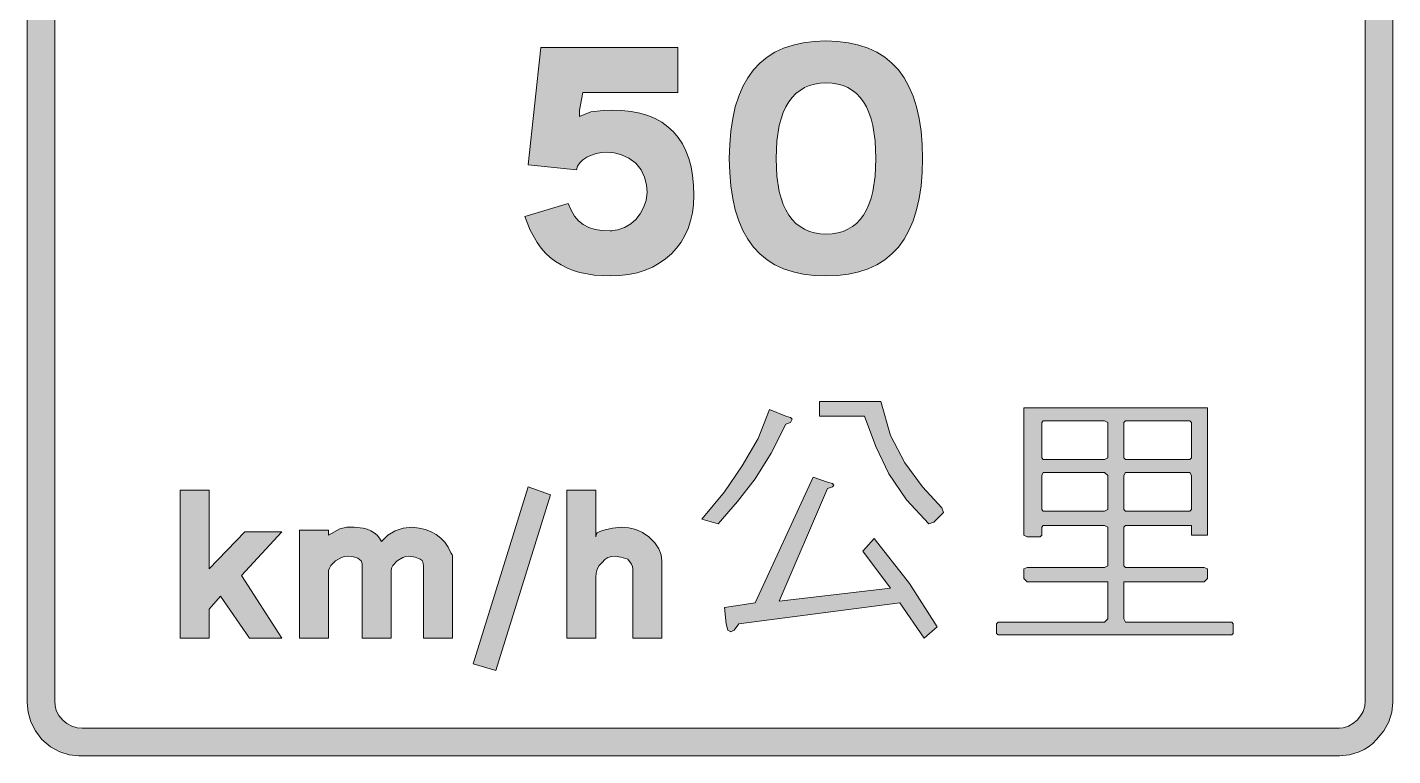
# Model space of a CAD drawing. Header units: metres. Extents: x 157 to 412, y 9 to 264.
# Drawn here: x 157.1 to 411.5, y 9.4 to 145.1 of the extents above; entities that cross this region are included whole.
import ezdxf

# ---------------------------------------------------------------- set-up
doc = ezdxf.new("R2010")
doc.units = ezdxf.units.M
doc.layers.add('FILL_BLACK_000000', color=7, linetype='Continuous', true_color=0x000000)
doc.layers.add('STROKE_BLACK_000000', color=7, linetype='Continuous', true_color=0x000000)

msp = doc.modelspace()

# ---------------------------------------------------------------- hatches: boundary and pattern name
at = {"layer": 'FILL_BLACK_000000', "true_color": 0x000000}
h = msp.add_hatch(color=7, dxfattribs=at)
h.dxf.hatch_style = 1
h.paths.add_polyline_path([(157.78, 257.72), (158.63, 259.43), (159.81, 261.06), (161.44, 262.41), (163.15, 263.35), (164.91, 263.89), (166.71, 264.06), (401.61, 264.06), (402.61, 264), (403.57, 263.84), (405.4, 263.23), (407.05, 262.29), (408.51, 261.06), (409.24, 260.36), (409.86, 259.6), (410.38, 258.8), (410.8, 257.95), (411.11, 257.06), (411.34, 256.12), (411.51, 254.16), (411.51, 19.26), (411.34, 17.46), (410.8, 15.7), (409.86, 13.99), (408.51, 12.36), (407.8, 11.63), (407.01, 11.01), (406.17, 10.49), (405.28, 10.07), (403.45, 9.53), (401.61, 9.36), (166.71, 9.36), (164.91, 9.53), (163.15, 10.07), (161.44, 11.01), (159.81, 12.36), (158.63, 13.99), (157.78, 15.7), (157.28, 17.46), (157.11, 19.26), (157.11, 254.16), (157.28, 255.96), (157.78, 257.72)])
h.paths.add_polyline_path([(403.25, 14.88), (404.11, 15.36), (404.87, 16), (405.51, 16.76), (405.99, 17.62), (406.3, 18.57), (406.41, 19.56), (406.41, 253.86), (406.34, 254.76), (406.11, 255.66), (405.65, 256.56), (404.91, 257.46), (404.14, 258.07), (403.22, 258.55), (402.25, 258.85), (401.31, 258.96), (167.31, 258.96), (166.37, 258.85), (165.4, 258.55), (164.48, 258.07), (163.71, 257.46), (163, 256.56), (162.51, 255.66), (162.25, 254.76), (162.21, 253.86), (162.21, 19.56), (162.28, 18.66), (162.51, 17.76), (162.97, 16.86), (163.71, 15.96), (164.48, 15.35), (165.4, 14.87), (166.37, 14.57), (167.31, 14.46), (401.31, 14.46), (402.3, 14.57), (403.25, 14.88)], flags=16)
h = msp.add_hatch(color=7, dxfattribs=at)
h.dxf.hatch_style = 1
h.paths.add_polyline_path([(323.63, 115.55), (323.28, 113.22), (322.78, 111.06), (322.15, 109.06), (321.38, 107.24), (320.46, 105.61), (319.41, 104.16), (318.21, 102.89), (316.88, 101.8), (315.4, 100.87), (313.78, 100.11), (312.03, 99.52), (310.13, 99.1), (308.09, 98.84), (305.91, 98.76), (303.73, 98.84), (301.69, 99.1), (299.79, 99.52), (298.03, 100.11), (296.42, 100.87), (294.94, 101.8), (293.61, 102.89), (292.41, 104.16), (291.36, 105.61), (290.44, 107.24), (289.67, 109.06), (289.03, 111.06), (288.54, 113.22), (288.19, 115.55), (287.98, 118.03), (287.91, 120.66), (287.98, 123.29), (288.19, 125.77), (288.54, 128.1), (289.03, 130.26), (289.67, 132.26), (290.44, 134.08), (291.36, 135.71), (292.41, 137.16), (293.61, 138.43), (294.94, 139.52), (296.42, 140.45), (298.03, 141.21), (299.79, 141.8), (301.69, 142.22), (303.73, 142.48), (305.91, 142.56), (308.09, 142.48), (310.13, 142.22), (312.03, 141.8), (313.78, 141.21), (315.4, 140.45), (316.88, 139.52), (318.21, 138.43), (319.41, 137.16), (320.46, 135.71), (321.38, 134.08), (322.15, 132.26), (322.78, 130.26), (323.28, 128.1), (323.63, 125.77), (323.84, 123.29), (323.91, 120.66), (323.84, 118.03), (323.63, 115.55)])
h.paths.add_polyline_path([(297.22, 114.53), (297.56, 113.27), (297.97, 112.11), (298.45, 111.06), (299.01, 110.12), (299.64, 109.29), (300.33, 108.57), (301.09, 107.96), (301.93, 107.46), (302.82, 107.06), (303.79, 106.78), (304.82, 106.62), (305.91, 106.56), (307.05, 106.62), (308.12, 106.78), (309.11, 107.06), (310.02, 107.46), (310.86, 107.96), (311.62, 108.57), (312.31, 109.29), (312.92, 110.12), (313.46, 111.06), (313.93, 112.11), (314.32, 113.27), (314.64, 114.53), (315.07, 117.38), (315.21, 120.66), (315.07, 123.94), (314.64, 126.79), (314.32, 128.05), (313.93, 129.21), (313.46, 130.26), (312.92, 131.2), (312.31, 132.03), (311.62, 132.75), (310.86, 133.36), (310.02, 133.86), (309.11, 134.26), (308.12, 134.54), (307.05, 134.7), (305.91, 134.76), (304.82, 134.7), (303.79, 134.54), (302.82, 134.26), (301.93, 133.86), (301.09, 133.36), (300.33, 132.75), (299.64, 132.03), (299.01, 131.2), (298.45, 130.26), (297.97, 129.21), (297.56, 128.05), (297.22, 126.79), (296.76, 123.94), (296.61, 120.66), (296.76, 117.38), (297.22, 114.53)], flags=16)
h = msp.add_hatch(color=7, dxfattribs=at)
h.dxf.hatch_style = 1
h.paths.add_polyline_path([(267.11, 107.38), (268.39, 107.82), (269.53, 108.46), (270.51, 109.3), (271.32, 110.32), (271.95, 111.51), (272.39, 112.86), (272.61, 114.36), (272.49, 115.75), (272.12, 117.17), (271.47, 118.54), (270.51, 119.76), (269.16, 120.72), (267.81, 121.37), (266.46, 121.74), (265.11, 121.86), (264.1, 121.79), (263.12, 121.6), (262.2, 121.29), (261.36, 120.88), (260.63, 120.4), (260.05, 119.83), (259.63, 119.22), (259.41, 118.56), (250.41, 119.46), (252.81, 141.36), (278.31, 141.36), (278.31, 132.96), (260.61, 132.96), (260.01, 129.66), (260.01, 128.46), (262.11, 129.36), (264.4, 129.62), (266.01, 129.66), (267.86, 129.6), (269.6, 129.41), (271.21, 129.09), (272.7, 128.65), (274.08, 128.09), (275.33, 127.4), (276.47, 126.58), (277.48, 125.65), (278.38, 124.59), (279.16, 123.41), (279.82, 122.1), (280.35, 120.67), (280.77, 119.13), (281.07, 117.46), (281.25, 115.67), (281.31, 113.76), (281.24, 112.11), (281.03, 110.53), (280.69, 109.03), (280.22, 107.62), (279.63, 106.29), (278.91, 105.06), (278.07, 103.92), (277.11, 102.88), (276.04, 101.95), (274.86, 101.13), (273.58, 100.43), (272.2, 99.84), (270.71, 99.37), (269.14, 99.04), (267.47, 98.83), (265.71, 98.76), (262.72, 98.93), (260.05, 99.43), (258.82, 99.81), (257.65, 100.28), (256.55, 100.83), (255.51, 101.46), (254.54, 102.19), (253.65, 103.03), (252.84, 103.96), (252.1, 104.98), (250.83, 107.28), (249.81, 109.86), (257.91, 112.26), (258.42, 111.01), (259.04, 109.94), (259.8, 109.06), (260.68, 108.36), (261.71, 107.82), (262.89, 107.45), (264.22, 107.23), (265.71, 107.16), (267.11, 107.38)])
h = msp.add_hatch(color=7, dxfattribs=at)
h.dxf.hatch_style = 1
h.paths.add_polyline_path([(295.41, 73.86), (298.41, 72.66), (299.31, 72.36), (299.61, 72.06), (299.31, 71.46), (298.41, 71.16), (295.71, 65.76), (292.71, 60.96), (289.41, 56.76), (285.81, 52.56), (282.81, 53.46), (287.01, 58.56), (290.31, 63.36), (293.31, 68.46), (295.41, 73.86)])
h = msp.add_hatch(color=7, dxfattribs=at)
h.dxf.hatch_style = 1
h.paths.add_polyline_path([(304.71, 72.66), (304.71, 75.36), (316.11, 75.36), (317.91, 69.06), (320.61, 63.96), (323.91, 59.46), (327.51, 55.56), (327.81, 54.66), (327.21, 54.06), (326.01, 52.86), (325.11, 52.56), (320.91, 57.06), (317.61, 61.86), (315.21, 66.96), (313.11, 72.66), (304.71, 72.66)])
h = msp.add_hatch(color=7, dxfattribs=at)
h.dxf.hatch_style = 1
h.paths.add_polyline_path([(377.01, 42.36), (376.41, 41.76), (361.71, 41.76), (361.41, 41.76), (361.41, 34.86), (361.71, 34.26), (381.51, 34.26), (381.81, 33.96), (381.81, 32.16), (381.51, 31.86), (338.01, 31.86), (337.71, 32.16), (337.71, 33.96), (338.01, 34.26), (357.81, 34.26), (358.41, 34.86), (358.41, 41.76), (357.81, 41.76), (343.41, 41.76), (342.81, 42.36), (342.81, 44.16), (343.41, 44.46), (357.81, 44.46), (358.41, 44.76), (358.41, 51.96), (357.81, 52.26), (346.41, 52.26), (346.11, 51.96), (346.11, 50.46), (345.81, 50.16), (343.41, 50.16), (342.81, 50.46), (342.81, 74.16), (343.41, 74.16), (376.71, 74.16), (377.01, 74.16), (377.01, 50.46), (374.01, 50.46), (374.01, 52.26), (361.71, 52.26), (361.41, 51.96), (361.41, 44.76), (361.71, 44.46), (376.41, 44.46), (377.01, 44.16), (377.01, 42.36)])
h.paths.add_polyline_path([(361.41, 61.56), (361.41, 55.26), (361.71, 54.96), (373.71, 54.96), (374.01, 55.26), (374.01, 61.56), (373.71, 62.16), (361.71, 62.16), (361.41, 61.56)], flags=16)
h.paths.add_polyline_path([(361.71, 71.76), (361.41, 71.46), (361.41, 64.86), (361.71, 64.56), (373.71, 64.56), (374.01, 64.86), (374.01, 71.46), (373.71, 71.76), (361.71, 71.76)], flags=16)
h.paths.add_polyline_path([(358.41, 71.46), (357.81, 71.76), (346.41, 71.76), (346.11, 71.46), (346.11, 64.86), (346.41, 64.56), (357.81, 64.56), (358.41, 64.86), (358.41, 71.46)], flags=16)
h.paths.add_polyline_path([(358.41, 55.26), (358.41, 61.56), (357.81, 62.16), (346.41, 62.16), (346.11, 61.56), (346.11, 55.26), (346.41, 54.96), (357.81, 54.96), (358.41, 55.26)], flags=16)
h = msp.add_hatch(color=7, dxfattribs=at)
h.dxf.hatch_style = 1
h.paths.add_polyline_path([(289.71, 33.96), (288.81, 32.76), (288.21, 32.46), (287.61, 32.76), (287.31, 33.96), (287.01, 36.96), (292.71, 37.86), (303.51, 61.26), (306.21, 60.36), (307.11, 60.06), (307.41, 59.76), (307.11, 59.46), (306.21, 59.16), (297.21, 38.16), (317.91, 40.56), (312.81, 47.46), (314.91, 49.86), (321.51, 41.46), (326.61, 33.36), (324.21, 31.26), (319.71, 37.86), (289.71, 33.96)])
h = msp.add_hatch(color=7, dxfattribs=at)
h.dxf.hatch_style = 1
h.paths.add_polyline_path([(198.51, 31.26), (193.11, 39.06), (191.01, 36.66), (191.01, 31.26), (185.61, 31.26), (185.61, 58.86), (191.01, 58.86), (191.01, 44.16), (197.61, 51.06), (204.51, 51.06), (197.01, 42.96), (204.51, 31.26), (198.51, 31.26)])
h = msp.add_hatch(color=7, dxfattribs=at)
h.dxf.hatch_style = 1
h.paths.add_polyline_path([(244.41, 25.26), (240.21, 26.46), (250.41, 59.46), (254.61, 57.96), (244.41, 25.26)])
h = msp.add_hatch(color=7, dxfattribs=at)
h.dxf.hatch_style = 1
h.paths.add_polyline_path([(269.91, 31.26), (269.91, 44.16), (269.85, 44.61), (269.68, 45.06), (269.01, 45.96), (267.7, 46.37), (266.61, 46.56), (265.94, 46.5), (265.3, 46.3), (264.71, 45.93), (264.21, 45.36), (263.64, 44.81), (263.27, 44.12), (263.07, 43.38), (263.01, 42.66), (263.01, 31.26), (257.61, 31.26), (257.61, 58.86), (263.01, 58.86), (263.01, 50.16), (263.08, 50.56), (263.31, 50.87), (263.77, 51.13), (264.51, 51.36), (266.16, 51.77), (267.81, 51.96), (269.16, 51.85), (270.47, 51.51), (271.73, 50.95), (272.91, 50.16), (274.04, 49.03), (274.78, 47.91), (275.19, 46.78), (275.31, 45.66), (275.31, 31.26), (269.91, 31.26)])
h = msp.add_hatch(color=7, dxfattribs=at)
h.dxf.hatch_style = 1
h.paths.add_polyline_path([(230.91, 44.76), (230.83, 45.47), (230.66, 45.73), (230.31, 45.96), (229.37, 46.37), (228.21, 46.56), (227.64, 46.49), (227.06, 46.31), (226, 45.66), (225.21, 44.79), (224.99, 44.32), (224.91, 43.86), (224.91, 43.56), (224.91, 31.26), (219.51, 31.26), (219.51, 44.76), (219.51, 45.06), (219.46, 45.38), (219.3, 45.67), (218.72, 46.15), (217.86, 46.45), (216.81, 46.56), (216.24, 46.49), (215.66, 46.31), (214.56, 45.66), (213.69, 44.79), (213.39, 44.32), (213.21, 43.86), (213.21, 31.26), (207.81, 31.26), (207.81, 51.36), (213.21, 51.36), (213.21, 50.46), (215.31, 51.66), (216.66, 51.92), (218.01, 51.96), (219.69, 51.79), (220.44, 51.58), (221.12, 51.28), (221.73, 50.91), (222.27, 50.44), (222.73, 49.89), (223.11, 49.26), (224.3, 50.44), (225.62, 51.28), (227.12, 51.79), (228.81, 51.96), (230.1, 51.79), (231.28, 51.51), (232.35, 51.1), (233.31, 50.57), (234.15, 49.92), (234.88, 49.13), (235.5, 48.22), (236.01, 47.16), (236.27, 46.86), (236.31, 46.56), (236.31, 45.66), (236.31, 31.26), (230.91, 31.26), (230.91, 44.76)])

# ---------------------------------------------------------------- linework, layer by layer
at = {"layer": 'FILL_BLACK_000000', "lineweight": 0, "true_color": 0x000000}
for points in [[(411.51, 254.16), (411.51, 19.26), (411.34, 17.46), (410.8, 15.7), (409.86, 13.99), (408.51, 12.36), (407.8, 11.63), (407.01, 11.01), (406.17, 10.49), (405.28, 10.07), (403.45, 9.53), (401.61, 9.36), (166.71, 9.36), (164.91, 9.53), (163.15, 10.07), (161.44, 11.01), (159.81, 12.36), (158.63, 13.99), (157.78, 15.7), (157.28, 17.46), (157.11, 19.26), (157.11, 254.16)], [(162.21, 253.86), (162.21, 19.56), (162.28, 18.66), (162.51, 17.76), (162.97, 16.86), (163.71, 15.96), (164.48, 15.35), (165.4, 14.87), (166.37, 14.57), (167.31, 14.46), (401.31, 14.46), (402.3, 14.57), (403.25, 14.88), (404.11, 15.36), (404.87, 16), (405.51, 16.76), (405.99, 17.62), (406.3, 18.57), (406.41, 19.56), (406.41, 253.86)]]:
    msp.add_lwpolyline(points, dxfattribs=at)
for points in [[(323.63, 115.55), (323.28, 113.22), (322.78, 111.06), (322.15, 109.06), (321.38, 107.24), (320.46, 105.61), (319.41, 104.16), (318.21, 102.89), (316.88, 101.8), (315.4, 100.87), (313.78, 100.11), (312.03, 99.52), (310.13, 99.1), (308.09, 98.84), (305.91, 98.76), (303.73, 98.84), (301.69, 99.1), (299.79, 99.52), (298.03, 100.11), (296.42, 100.87), (294.94, 101.8), (293.61, 102.89), (292.41, 104.16), (291.36, 105.61), (290.44, 107.24), (289.67, 109.06), (289.03, 111.06), (288.54, 113.22), (288.19, 115.55), (287.98, 118.03), (287.91, 120.66), (287.98, 123.29), (288.19, 125.77), (288.54, 128.1), (289.03, 130.26), (289.67, 132.26), (290.44, 134.08), (291.36, 135.71), (292.41, 137.16), (293.61, 138.43), (294.94, 139.52), (296.42, 140.45), (298.03, 141.21), (299.79, 141.8), (301.69, 142.22), (303.73, 142.48), (305.91, 142.56), (308.09, 142.48), (310.13, 142.22), (312.03, 141.8), (313.78, 141.21), (315.4, 140.45), (316.88, 139.52), (318.21, 138.43), (319.41, 137.16), (320.46, 135.71), (321.38, 134.08), (322.15, 132.26), (322.78, 130.26), (323.28, 128.1), (323.63, 125.77), (323.84, 123.29), (323.91, 120.66), (323.84, 118.03)], [(267.11, 107.38), (268.39, 107.82), (269.53, 108.46), (270.51, 109.3), (271.32, 110.32), (271.95, 111.51), (272.39, 112.86), (272.61, 114.36), (272.49, 115.75), (272.12, 117.17), (271.47, 118.54), (270.51, 119.76), (269.16, 120.72), (267.81, 121.37), (266.46, 121.74), (265.11, 121.86), (264.1, 121.79), (263.12, 121.6), (262.2, 121.29), (261.36, 120.88), (260.63, 120.4), (260.05, 119.83), (259.63, 119.22), (259.41, 118.56), (250.41, 119.46), (252.81, 141.36), (278.31, 141.36), (278.31, 132.96), (260.61, 132.96), (260.01, 129.66), (260.01, 128.46), (262.11, 129.36), (264.4, 129.62), (266.01, 129.66), (267.86, 129.6), (269.6, 129.41), (271.21, 129.09), (272.7, 128.65), (274.08, 128.09), (275.33, 127.4), (276.47, 126.58), (277.48, 125.65), (278.38, 124.59), (279.16, 123.41), (279.82, 122.1), (280.35, 120.67), (280.77, 119.13), (281.07, 117.46), (281.25, 115.67), (281.31, 113.76), (281.24, 112.11), (281.03, 110.53), (280.69, 109.03), (280.22, 107.62), (279.63, 106.29), (278.91, 105.06), (278.07, 103.92), (277.11, 102.88), (276.04, 101.95), (274.86, 101.13), (273.58, 100.43), (272.2, 99.84), (270.71, 99.37), (269.14, 99.04), (267.47, 98.83), (265.71, 98.76), (262.72, 98.93), (260.05, 99.43), (258.82, 99.81), (257.65, 100.28), (256.55, 100.83), (255.51, 101.46), (254.54, 102.19), (253.65, 103.03), (252.84, 103.96), (252.1, 104.98), (250.83, 107.28), (249.81, 109.86), (257.91, 112.26), (258.42, 111.01), (259.04, 109.94), (259.8, 109.06), (260.68, 108.36), (261.71, 107.82), (262.89, 107.45), (264.22, 107.23), (265.71, 107.16)], [(297.22, 114.53), (297.56, 113.27), (297.97, 112.11), (298.45, 111.06), (299.01, 110.12), (299.64, 109.29), (300.33, 108.57), (301.09, 107.96), (301.93, 107.46), (302.82, 107.06), (303.79, 106.78), (304.82, 106.62), (305.91, 106.56), (307.05, 106.62), (308.12, 106.78), (309.11, 107.06), (310.02, 107.46), (310.86, 107.96), (311.62, 108.57), (312.31, 109.29), (312.92, 110.12), (313.46, 111.06), (313.93, 112.11), (314.32, 113.27), (314.64, 114.53), (315.07, 117.38), (315.21, 120.66), (315.07, 123.94), (314.64, 126.79), (314.32, 128.05), (313.93, 129.21), (313.46, 130.26), (312.92, 131.2), (312.31, 132.03), (311.62, 132.75), (310.86, 133.36), (310.02, 133.86), (309.11, 134.26), (308.12, 134.54), (307.05, 134.7), (305.91, 134.76), (304.82, 134.7), (303.79, 134.54), (302.82, 134.26), (301.93, 133.86), (301.09, 133.36), (300.33, 132.75), (299.64, 132.03), (299.01, 131.2), (298.45, 130.26), (297.97, 129.21), (297.56, 128.05), (297.22, 126.79), (296.76, 123.94), (296.61, 120.66), (296.76, 117.38)], [(295.41, 73.86), (298.41, 72.66), (299.31, 72.36), (299.61, 72.06), (299.31, 71.46), (298.41, 71.16), (295.71, 65.76), (292.71, 60.96), (289.41, 56.76), (285.81, 52.56), (282.81, 53.46), (287.01, 58.56), (290.31, 63.36), (293.31, 68.46)], [(304.71, 72.66), (304.71, 75.36), (316.11, 75.36), (317.91, 69.06), (320.61, 63.96), (323.91, 59.46), (327.51, 55.56), (327.81, 54.66), (327.21, 54.06), (326.01, 52.86), (325.11, 52.56), (320.91, 57.06), (317.61, 61.86), (315.21, 66.96), (313.11, 72.66)], [(377.01, 42.36), (376.41, 41.76), (361.71, 41.76), (361.41, 41.76), (361.41, 34.86), (361.71, 34.26), (381.51, 34.26), (381.81, 33.96), (381.81, 32.16), (381.51, 31.86), (338.01, 31.86), (337.71, 32.16), (337.71, 33.96), (338.01, 34.26), (357.81, 34.26), (358.41, 34.86), (358.41, 41.76), (357.81, 41.76), (343.41, 41.76), (342.81, 42.36), (342.81, 44.16), (343.41, 44.46), (357.81, 44.46), (358.41, 44.76), (358.41, 51.96), (357.81, 52.26), (346.41, 52.26), (346.11, 51.96), (346.11, 50.46), (345.81, 50.16), (343.41, 50.16), (342.81, 50.46), (342.81, 74.16), (343.41, 74.16), (376.71, 74.16), (377.01, 74.16), (377.01, 50.46), (374.01, 50.46), (374.01, 52.26), (361.71, 52.26), (361.41, 51.96), (361.41, 44.76), (361.71, 44.46), (376.41, 44.46), (377.01, 44.16)], [(358.41, 71.46), (357.81, 71.76), (346.41, 71.76), (346.11, 71.46), (346.11, 64.86), (346.41, 64.56), (357.81, 64.56), (358.41, 64.86)], [(361.71, 71.76), (361.41, 71.46), (361.41, 64.86), (361.71, 64.56), (373.71, 64.56), (374.01, 64.86), (374.01, 71.46), (373.71, 71.76)], [(289.71, 33.96), (288.81, 32.76), (288.21, 32.46), (287.61, 32.76), (287.31, 33.96), (287.01, 36.96), (292.71, 37.86), (303.51, 61.26), (306.21, 60.36), (307.11, 60.06), (307.41, 59.76), (307.11, 59.46), (306.21, 59.16), (297.21, 38.16), (317.91, 40.56), (312.81, 47.46), (314.91, 49.86), (321.51, 41.46), (326.61, 33.36), (324.21, 31.26), (319.71, 37.86)], [(358.41, 55.26), (358.41, 61.56), (357.81, 62.16), (346.41, 62.16), (346.11, 61.56), (346.11, 55.26), (346.41, 54.96), (357.81, 54.96)], [(361.41, 61.56), (361.41, 55.26), (361.71, 54.96), (373.71, 54.96), (374.01, 55.26), (374.01, 61.56), (373.71, 62.16), (361.71, 62.16)], [(198.51, 31.26), (193.11, 39.06), (191.01, 36.66), (191.01, 31.26), (185.61, 31.26), (185.61, 58.86), (191.01, 58.86), (191.01, 44.16), (197.61, 51.06), (204.51, 51.06), (197.01, 42.96), (204.51, 31.26)], [(244.41, 25.26), (240.21, 26.46), (250.41, 59.46), (254.61, 57.96)], [(269.91, 31.26), (269.91, 44.16), (269.85, 44.61), (269.68, 45.06), (269.01, 45.96), (267.7, 46.37), (266.61, 46.56), (265.94, 46.5), (265.3, 46.3), (264.71, 45.93), (264.21, 45.36), (263.64, 44.81), (263.27, 44.12), (263.07, 43.38), (263.01, 42.66), (263.01, 31.26), (257.61, 31.26), (257.61, 58.86), (263.01, 58.86), (263.01, 50.16), (263.08, 50.56), (263.31, 50.87), (263.77, 51.13), (264.51, 51.36), (266.16, 51.77), (267.81, 51.96), (269.16, 51.85), (270.47, 51.51), (271.73, 50.95), (272.91, 50.16), (274.04, 49.03), (274.78, 47.91), (275.19, 46.78), (275.31, 45.66), (275.31, 31.26)], [(230.91, 44.76), (230.83, 45.47), (230.66, 45.73), (230.31, 45.96), (229.37, 46.37), (228.21, 46.56), (227.64, 46.49), (227.06, 46.31), (226, 45.66), (225.21, 44.79), (224.99, 44.32), (224.91, 43.86), (224.91, 43.56), (224.91, 31.26), (219.51, 31.26), (219.51, 44.76), (219.51, 45.06), (219.46, 45.38), (219.3, 45.67), (218.72, 46.15), (217.86, 46.45), (216.81, 46.56), (216.24, 46.49), (215.66, 46.31), (214.56, 45.66), (213.69, 44.79), (213.39, 44.32), (213.21, 43.86), (213.21, 31.26), (207.81, 31.26), (207.81, 51.36), (213.21, 51.36), (213.21, 50.46), (215.31, 51.66), (216.66, 51.92), (218.01, 51.96), (219.69, 51.79), (220.44, 51.58), (221.12, 51.28), (221.73, 50.91), (222.27, 50.44), (222.73, 49.89), (223.11, 49.26), (224.3, 50.44), (225.62, 51.28), (227.12, 51.79), (228.81, 51.96), (230.1, 51.79), (231.28, 51.51), (232.35, 51.1), (233.31, 50.57), (234.15, 49.92), (234.88, 49.13), (235.5, 48.22), (236.01, 47.16), (236.27, 46.86), (236.31, 46.56), (236.31, 45.66), (236.31, 31.26), (230.91, 31.26)]]:
    msp.add_lwpolyline(points, close=True, dxfattribs=at)
at = {"layer": 'STROKE_BLACK_000000', "lineweight": 0, "true_color": 0x000000}
for points in [[(265.71, 107.16), (266.01, 107.16)], [(401.31, 14.46), (401.61, 14.46)]]:
    msp.add_lwpolyline(points, dxfattribs=at)

doc.saveas('drawing.dxf')
